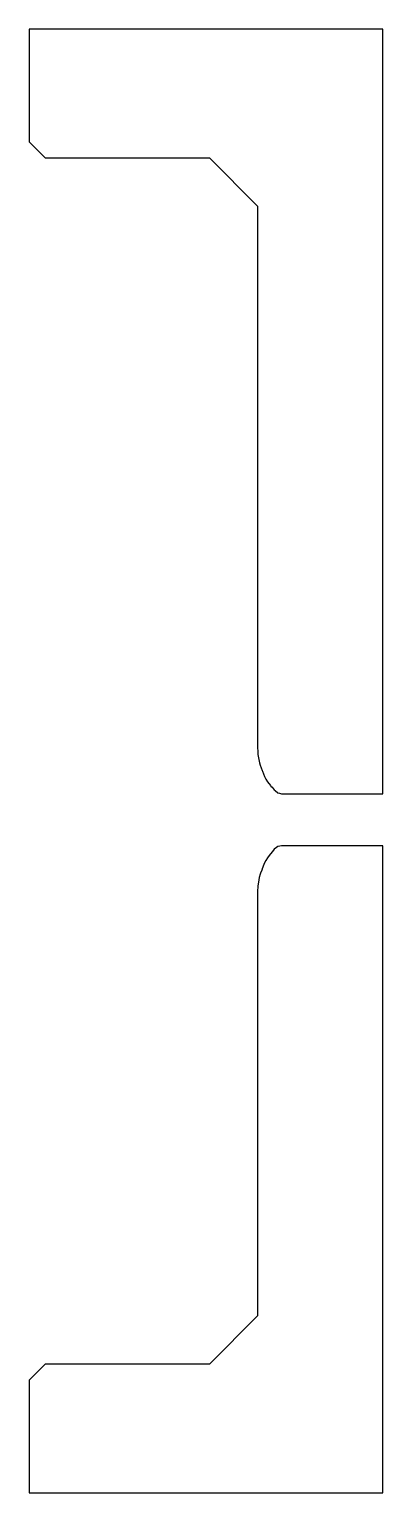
# Model space of a CAD drawing. Header units: metres. Extents: x 0 to 47.5, y 0 to 45.5.
# Drawn here: x 0 to 11, y 0 to 45.5 of the extents above.
import ezdxf

# ---------------------------------------------------------------- set-up
doc = ezdxf.new("R2010")
doc.units = ezdxf.units.M

msp = doc.modelspace()

# ---------------------------------------------------------------- linework, layer by layer
for p, q in [((11, 45.5), (0, 45.5)), ((0, 45.5), (0, 42)), ((11, 21.733), (11, 45.5)), ((0, 42), (0.5, 41.5)), ((0.5, 41.5), (5.60409, 41.5)), ((5.60409, 41.5), (7.10409, 40)), ((7.10409, 40), (7.10409, 23.1553)), ((7.10409, 23.1553), (7.10968, 23.0583)), ((7.10968, 23.0583), (7.11332, 22.9823)), ((7.11332, 22.9823), (7.11765, 22.9528)), ((7.11765, 22.9528), (7.14079, 22.7946)), ((7.14079, 22.7946), (7.16619, 22.694)), ((7.16619, 22.694), (7.18583, 22.6163)), ((7.18583, 22.6163), (7.24505, 22.4578)), ((7.24505, 22.4578), (7.24732, 22.4517)), ((7.24732, 22.4517), (7.25512, 22.4367)), ((7.25512, 22.4367), (7.32376, 22.2658)), ((7.32376, 22.2658), (7.36693, 22.1873)), ((7.36693, 22.1873), (7.41325, 22.1032)), ((7.41325, 22.1032), (7.50272, 21.9866)), ((7.50272, 21.9866), (7.51359, 21.9724)), ((7.51359, 21.9724), (7.55572, 21.9353)), ((7.55572, 21.9353), (7.62232, 21.8485)), ((7.62232, 21.8485), (7.6497, 21.8278)), ((7.6497, 21.8278), (7.73676, 21.762)), ((7.73676, 21.762), (7.78531, 21.75)), ((7.78531, 21.75), (7.85409, 21.733)), ((7.85409, 21.733), (11, 21.733)), ((7.68974, 20.0555), (7.62232, 20.007)), ((7.73676, 20.0893), (7.68974, 20.0555)), ((7.79313, 20.1026), (7.73676, 20.0893)), ((7.85409, 20.117), (7.79313, 20.1026)), ((11, 20.117), (7.85409, 20.117)), ((11, 0), (11, 20.117)), ((7.32376, 19.5862), (7.30005, 19.529)), ((7.36342, 19.6561), (7.32376, 19.5862)), ((7.41325, 19.7438), (7.36342, 19.6561)), ((7.43418, 19.7703), (7.41325, 19.7438)), ((7.51107, 19.8674), (7.43418, 19.7703)), ((7.51289, 19.8708), (7.51107, 19.8674)), ((7.51359, 19.8721), (7.51289, 19.8708)), ((7.59706, 19.9757), (7.51359, 19.8721)), ((7.62232, 20.007), (7.59706, 19.9757)), ((7.15885, 19.1261), (7.14079, 19.0561)), ((7.18583, 19.2307), (7.15885, 19.1261)), ((7.19665, 19.259), (7.18583, 19.2307)), ((7.23395, 19.3567), (7.19665, 19.259)), ((7.24379, 19.3898), (7.23395, 19.3567)), ((7.24732, 19.4017), (7.24379, 19.3898)), ((7.30005, 19.529), (7.24732, 19.4017)), ((7.10577, 18.7184), (7.10409, 18.6871)), ((7.10409, 18.6871), (7.10409, 5.5)), ((7.11178, 18.8409), (7.10577, 18.7184)), ((7.11332, 18.8724), (7.11178, 18.8409)), ((7.13037, 18.9864), (7.11332, 18.8724)), ((7.14079, 19.0561), (7.13037, 18.9864)), ((7.10409, 5.5), (5.60409, 4)), ((0.5, 4), (0, 3.5)), ((5.60409, 4), (0.5, 4)), ((0, 3.5), (0, 0)), ((0, 0), (11, 0))]:
    msp.add_line(p, q)

doc.saveas('drawing.dxf')
